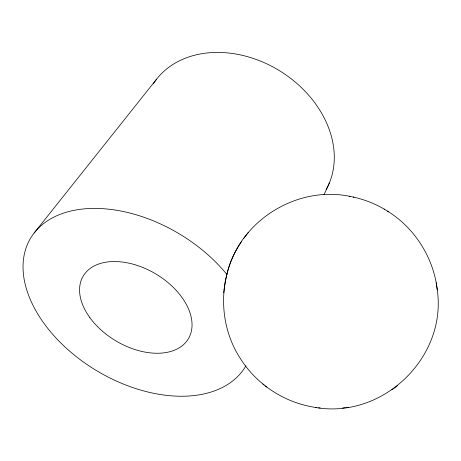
<?xml version="1.0" encoding="UTF-8"?>
<svg xmlns="http://www.w3.org/2000/svg" width="461" height="461" viewBox="0 0 461 461"><rect width="100%" height="100%" fill="white"/><g stroke="black" fill="none" stroke-linecap="round" stroke-linejoin="round"><path stroke-width="0.69" d="M241.766 241.345C217.938 275.488 217.615 323.605 240.262 358.387C256.062 383.627 282.812 401.617 312.12 406.838C381.575 421.458 449.245 356.716 436.769 286.569M223.804 292.741L224.196 289.231M224.202 289.082L225.239 282.023M225.256 281.89L226.777 274.865M226.806 274.756C238.746 221.251 296.757 185.074 350.02 196.398M323.979 194.807L329.333 183.052M243.783 238.354L245.99 235.536M246.099 235.369L248.295 232.575M34.154 232.995L156.556 79.217M391.856 389.873L397.589 385.65M342.477 408.002L344.978 407.674M345.756 407.57L348.401 407.219M315.359 407.368L316.759 407.536M318.586 407.783L320.159 407.973M353.282 197.072C364.363 199.469 375.047 203.699 384.802 209.473M349.161 196.23L353.962 197.204M387.574 211.173C414.94 228.132 433.715 257.999 437.282 289.981M384.134 209.075L388.398 211.668M262.845 383.967L264.153 384.981M265.513 386.064L266.689 386.975M436.187 282.691L436.688 286.045M245.897 365.844A125.15 79.932 30.8 0 1 79.753 359.315A125.15 79.932 30.8 0 1 50.652 218.848A125.15 79.932 30.8 0 1 226.985 274.572M153.254 83.873A101.368 78.946 32.2 0 1 279.274 70.562A101.368 78.946 32.2 0 1 326.255 189.425M89.849 317.606A61.215 38.972 30.8 0 0 186.872 340.99A61.215 38.972 30.8 0 0 130.722 263.571A61.215 38.972 30.8 0 0 89.849 317.606"/></g></svg>
